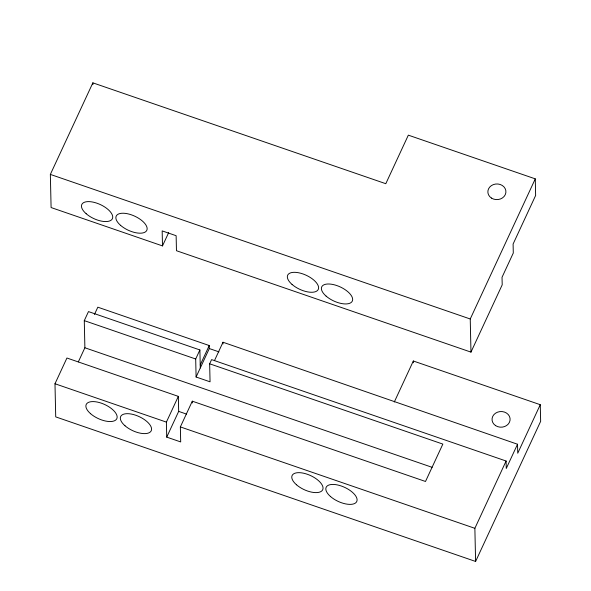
<?xml version="1.0" encoding="UTF-8"?>
<svg xmlns="http://www.w3.org/2000/svg" width="591" height="591" viewBox="0 0 591 591"><rect width="100%" height="100%" fill="white"/><g stroke="black" fill="none" stroke-linecap="round" stroke-linejoin="round"><path stroke-width="0.89" d="M50.353 174.411L92.861 82.843L385.797 183.705L408.337 135.154L535.283 178.859L535.631 195.481L513.099 244.031L513.291 253.029L502.025 277.305L502.21 284.818L470.968 352.118L176.465 250.717L176.133 235.706L162.17 230.896L162.495 245.908L51.092 207.552L50.353 174.411L470.237 318.985L470.968 352.118M394.293 402.013L413.331 360.998L540.263 404.702L540.647 421.331L475.6 561.45L55.717 416.884L54.985 383.751L66.931 358.02L178.342 396.376L178.674 411.388L166.728 437.118L180.691 441.928L180.358 426.916L192.304 401.186L425.498 481.473L442.851 444.092L209.657 363.797L211.6 359.616L506.11 461.017L506.251 468.515L517.524 444.24L222.999 342.241L214.452 360.658M78.33 361.884L84.882 347.767L84.284 320.632L88.48 311.597L199.891 349.953L200.29 367.964M94.442 314.471L97.825 307.187L209.236 345.543L209.303 348.55L196.094 377.006L210.056 381.816L209.657 363.797M162.495 245.908L168.664 232.625M166.728 437.118L166.396 422.107L178.342 396.376M196.094 377.006L195.695 358.996L199.891 349.953M200.223 364.965L209.236 345.543M470.237 318.985L535.283 178.859M475.6 561.45L474.868 528.317L506.11 461.017M540.263 404.702L517.731 453.253L517.524 444.24M209.303 348.55L218.899 351.852M84.284 320.632L195.695 358.996M84.882 347.767L432.11 467.318M178.674 411.388L186.527 414.092M54.985 383.751L166.396 422.107M180.358 426.916L474.868 528.317M222.999 342.241L223.043 343.947M413.331 360.998L413.375 362.748M192.304 401.186L192.341 402.951M92.861 82.843L92.905 84.653M86.168 213.728A16.866 7.735 24.9 0 0 112.246 218.965A16.866 7.735 24.9 0 0 92.868 202.078A16.866 7.735 24.9 0 0 86.168 213.728M120.579 225.348A16.866 7.735 24.9 0 0 146.664 230.593A16.866 7.735 24.9 0 0 127.279 213.698A16.866 7.735 24.9 0 0 120.579 225.348M292.05 284.434A16.866 7.735 24.9 0 0 318.128 289.671A16.866 7.735 24.9 0 0 298.75 272.783A16.866 7.735 24.9 0 0 292.05 284.434M326.099 296.106A16.866 7.735 24.9 0 0 352.177 301.351A16.866 7.735 24.9 0 0 332.799 284.456A16.866 7.735 24.9 0 0 326.099 296.106M491.453 198.074A9.035 7.831 -1.3 0 0 505.859 192.688A9.035 7.831 -1.3 0 0 493.359 184.599A9.035 7.831 -1.3 0 0 491.453 198.074M330.532 496.543A16.866 7.735 24.9 0 0 356.609 501.789A16.866 7.735 24.9 0 0 337.232 484.893A16.866 7.735 24.9 0 0 330.532 496.543M296.483 484.775A16.866 7.735 24.9 0 0 322.56 490.013A16.866 7.735 24.9 0 0 303.183 473.125A16.866 7.735 24.9 0 0 296.483 484.775M90.593 413.707A16.866 7.735 24.9 0 0 116.671 418.945A16.866 7.735 24.9 0 0 97.293 402.057A16.866 7.735 24.9 0 0 90.593 413.707M125.019 425.779A16.866 7.735 24.9 0 0 151.097 431.024A16.866 7.735 24.9 0 0 131.712 414.136A16.866 7.735 24.9 0 0 125.019 425.779M495.642 425.653A9.035 7.831 -1.3 0 0 510.048 420.267A9.035 7.831 -1.3 0 0 497.541 412.171A9.035 7.831 -1.3 0 0 495.642 425.653"/></g></svg>
